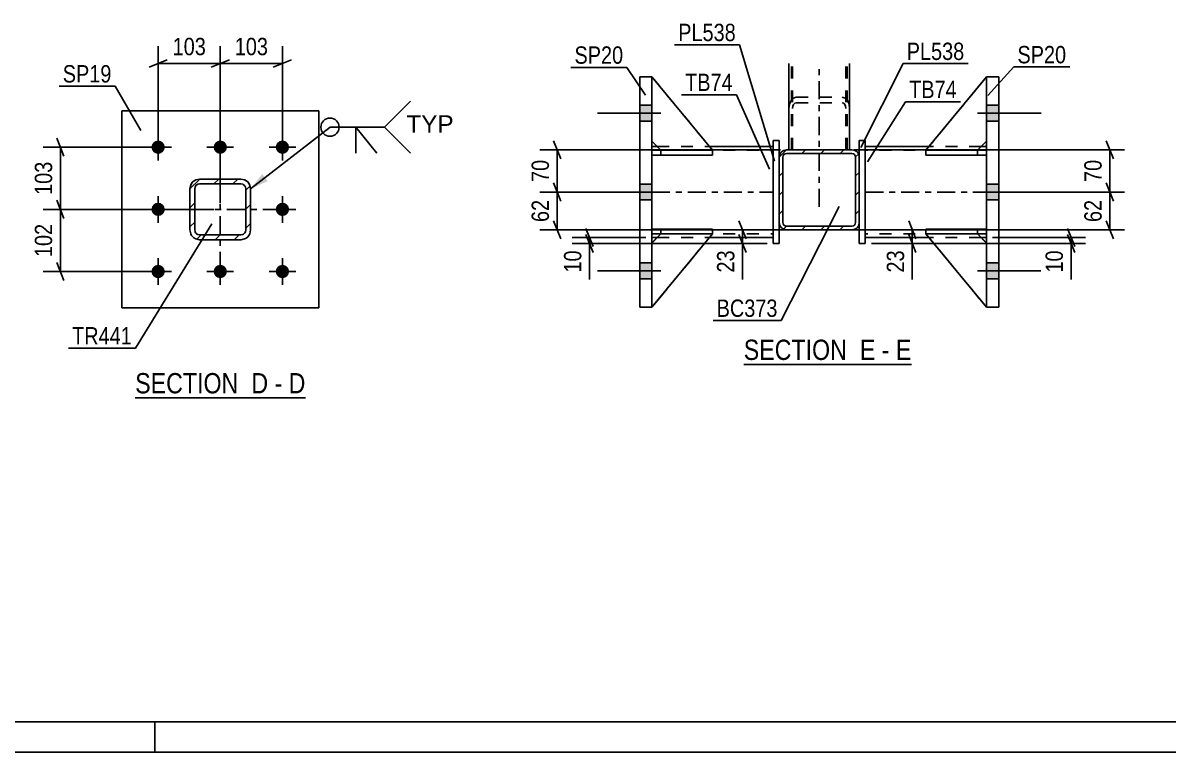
# Model space of a CAD drawing. Header units: millimetres. Extents: x -91 to 750, y -418 to 176.
# Drawn here: x 97.9 to 286.8, y -417.9 to -297.7 of the extents above; entities that cross this region are included whole.
import ezdxf

# ---------------------------------------------------------------- set-up
doc = ezdxf.new("R2010")
doc.units = ezdxf.units.MM
doc.linetypes.add('DXK_LINE_DOT2', pattern=[3.9198, 1.9599, -1.9599])
doc.linetypes.add('DXK_LINE_DOT3', pattern=[5.9187, 2.979, -0.9799, 0.9799, -0.9799])
doc.styles.add('Arial', font='ARIAL.TTF', dxfattribs={"height": 0.2})
doc.styles.add('Arial Narrow', font='ARIALN.TTF', dxfattribs={"height": 0.2})

# ---------------------------------------------------------------- blocks, each defined once
blk = doc.blocks.new('Unknown-814185736-18 - 1701')
at = {"color": 6, "linetype": 'Continuous'}
blk.add_line((216.82, -354.03), (244.47, -354.03), dxfattribs=at)
at = {"color": 0, "linetype": 'Continuous'}
for points in [[(234.93, -353.28), (234.93, -349.78), (216.82, -349.78), (216.82, -353.28)], [(238.53, -353.28), (238.53, -349.78), (235.98, -349.78), (235.98, -353.28)], [(240.86, -353.28), (240.86, -349.78), (239.58, -349.78), (239.58, -353.28)], [(244.47, -353.28), (244.47, -349.78), (241.91, -349.78), (241.91, -353.28)]]:
    blk.add_wipeout(points, dxfattribs=at)
at = {"color": 7, "linetype": 'Continuous', "style": 'Arial Narrow'}
for s, p in [('SECTION ', (216.82, -353.28)), ('E', (235.98, -353.28)), ('E', (241.91, -353.28)), ('-', (239.58, -353.28))]:
    blk.add_text(s, height=3.34, dxfattribs=at).set_placement(p)
blk = doc.blocks.new('Unknown-814185736-1133')
at = {"color": 5, "linetype": 'Continuous'}
for p, q in [((-86.34, -412.95), (744.66, -412.95)), ((119.66, -417.95), (119.66, -412.95)), ((-91.34, -417.95), (749.66, -417.95))]:
    blk.add_line(p, q, dxfattribs=at)
blk = doc.blocks.new('Unknown-814185736-16 - 2033')
at = {"color": 6, "linetype": 'Continuous'}
blk.add_line((116.45, -359.54), (144.52, -359.54), dxfattribs=at)
at = {"color": 0, "linetype": 'Continuous'}
for points in [[(134.56, -358.79), (134.56, -355.29), (116.45, -355.29), (116.45, -358.79)], [(138.38, -358.79), (138.38, -355.29), (135.61, -355.29), (135.61, -358.79)], [(140.7, -358.79), (140.7, -355.29), (139.43, -355.29), (139.43, -358.79)], [(144.52, -358.79), (144.52, -355.29), (141.75, -355.29), (141.75, -358.79)]]:
    blk.add_wipeout(points, dxfattribs=at)
at = {"color": 7, "linetype": 'Continuous', "style": 'Arial Narrow'}
for s, p in [('SECTION ', (116.45, -358.79)), ('D', (135.61, -358.79)), ('D', (141.75, -358.79)), ('-', (139.43, -358.79))]:
    blk.add_text(s, height=3.34, dxfattribs=at).set_placement(p)
blk = doc.blocks.new('Part-814185736-1867 - 1701')
at = {"color": 2, "linetype": 'Continuous'}
for p, q in [((201.67, -318.09), (202.56, -318.09)), ((211.16, -318.09), (221.67, -318.09)), ((201.67, -333.09), (202.57, -333.09)), ((211.17, -333.09), (221.67, -333.09))]:
    blk.add_line(p, q, dxfattribs=at)
at = {"color": 7, "linetype": 'DXK_LINE_DOT2'}
for p, q in [((201.67, -333.09), (201.67, -318.09)), ((201.67, -318.69), (221.67, -318.69)), ((202.56, -318.09), (211.16, -318.09)), ((221.67, -333.09), (221.67, -318.09)), ((201.67, -332.49), (221.67, -332.49)), ((202.57, -333.09), (211.17, -333.09))]:
    blk.add_line(p, q, dxfattribs=at)
at = {"color": 7, "linetype": 'DXK_LINE_DOT3'}
blk.add_line((201.67, -325.59), (221.67, -325.59), dxfattribs=at)
blk = doc.blocks.new('Bolt-814185736-1740 - 1701')
at = {"linetype": 'Continuous'}
for points in [[(258.87, -313.89), (258.87, -311.29), (256.87, -311.29), (256.87, -313.89)], [(258.87, -313.89), (258.87, -311.29), (256.87, -311.29), (256.87, -313.89)], [(258.87, -313.89), (258.87, -311.29), (256.87, -311.29), (256.87, -313.89)], [(258.87, -326.89), (258.87, -324.29), (256.87, -324.29), (256.87, -326.89)], [(258.87, -326.89), (258.87, -324.29), (256.87, -324.29), (256.87, -326.89)], [(258.87, -339.89), (258.87, -337.29), (256.87, -337.29), (256.87, -339.89)], [(258.87, -339.89), (258.87, -337.29), (256.87, -337.29), (256.87, -339.89)], [(258.87, -339.89), (258.87, -337.29), (256.87, -337.29), (256.87, -339.89)]]:
    blk.add_hatch(color=1, dxfattribs=at).paths.add_polyline_path(points)
at = {"color": 1, "linetype": 'Continuous'}
for p, q in [((256.87, -311.29), (258.87, -311.29)), ((256.87, -311.29), (258.87, -311.29)), ((256.87, -311.29), (258.87, -311.29)), ((255.37, -312.59), (265.87, -312.59)), ((255.37, -312.59), (265.87, -312.59)), ((255.37, -312.59), (265.87, -312.59)), ((256.87, -313.89), (258.87, -313.89)), ((256.87, -313.89), (258.87, -313.89)), ((256.87, -313.89), (258.87, -313.89)), ((256.87, -324.29), (258.87, -324.29)), ((256.87, -324.29), (258.87, -324.29)), ((255.37, -325.59), (265.87, -325.59)), ((255.37, -325.59), (265.87, -325.59)), ((256.87, -326.89), (258.87, -326.89)), ((256.87, -326.89), (258.87, -326.89)), ((256.87, -337.29), (258.87, -337.29)), ((256.87, -337.29), (258.87, -337.29)), ((256.87, -337.29), (258.87, -337.29)), ((255.37, -338.59), (265.87, -338.59)), ((255.37, -338.59), (265.87, -338.59)), ((255.37, -338.59), (265.87, -338.59)), ((256.87, -339.89), (258.87, -339.89)), ((256.87, -339.89), (258.87, -339.89)), ((256.87, -339.89), (258.87, -339.89))]:
    blk.add_line(p, q, dxfattribs=at)
blk = doc.blocks.new('Part-814185736-1836 - 1701')
at = {"color": 2, "linetype": 'Continuous'}
for p, q in [((256.87, -306.59), (258.87, -306.59)), ((256.87, -306.59), (256.87, -306.59)), ((256.87, -306.59), (256.87, -344.59)), ((258.87, -306.59), (258.87, -306.59)), ((258.87, -344.59), (258.87, -306.59)), ((258.87, -344.59), (256.87, -344.59))]:
    blk.add_line(p, q, dxfattribs=at)
at = {"color": 7, "linetype": 'DXK_LINE_DOT2'}
for p, q in [((258.87, -306.59), (256.87, -306.59)), ((256.87, -344.59), (256.87, -344.59)), ((256.87, -344.59), (258.87, -344.59)), ((258.87, -344.59), (258.87, -344.59))]:
    blk.add_line(p, q, dxfattribs=at)
blk = doc.blocks.new('Bolt-814185736-1739 - 1701')
at = {"linetype": 'Continuous'}
for points in [[(201.67, -313.89), (201.67, -311.29), (199.67, -311.29), (199.67, -313.89)], [(201.67, -313.89), (201.67, -311.29), (199.67, -311.29), (199.67, -313.89)], [(201.67, -313.89), (201.67, -311.29), (199.67, -311.29), (199.67, -313.89)], [(201.67, -326.89), (201.67, -324.29), (199.67, -324.29), (199.67, -326.89)], [(201.67, -326.89), (201.67, -324.29), (199.67, -324.29), (199.67, -326.89)], [(201.67, -339.89), (201.67, -337.29), (199.67, -337.29), (199.67, -339.89)], [(201.67, -339.89), (201.67, -337.29), (199.67, -337.29), (199.67, -339.89)], [(201.67, -339.89), (201.67, -337.29), (199.67, -337.29), (199.67, -339.89)]]:
    blk.add_hatch(color=1, dxfattribs=at).paths.add_polyline_path(points)
at = {"color": 1, "linetype": 'Continuous'}
for p, q in [((201.67, -311.29), (199.67, -311.29)), ((201.67, -311.29), (199.67, -311.29)), ((201.67, -311.29), (199.67, -311.29)), ((203.17, -312.59), (192.67, -312.59)), ((203.17, -312.59), (192.67, -312.59)), ((203.17, -312.59), (192.67, -312.59)), ((201.67, -313.89), (199.67, -313.89)), ((201.67, -313.89), (199.67, -313.89)), ((201.67, -313.89), (199.67, -313.89)), ((201.67, -324.29), (199.67, -324.29)), ((201.67, -324.29), (199.67, -324.29)), ((203.17, -325.59), (192.67, -325.59)), ((203.17, -325.59), (192.67, -325.59)), ((201.67, -326.89), (199.67, -326.89)), ((201.67, -326.89), (199.67, -326.89)), ((201.67, -337.29), (199.67, -337.29)), ((201.67, -337.29), (199.67, -337.29)), ((201.67, -337.29), (199.67, -337.29)), ((203.17, -338.59), (192.67, -338.59)), ((203.17, -338.59), (192.67, -338.59)), ((203.17, -338.59), (192.67, -338.59)), ((201.67, -339.89), (199.67, -339.89)), ((201.67, -339.89), (199.67, -339.89)), ((201.67, -339.89), (199.67, -339.89))]:
    blk.add_line(p, q, dxfattribs=at)
blk = doc.blocks.new('Part-814185736-1831 - 1701')
at = {"color": 2, "linetype": 'Continuous'}
for p, q in [((199.67, -306.59), (199.67, -306.59)), ((199.67, -306.59), (201.67, -306.59)), ((199.67, -344.59), (199.67, -306.59)), ((201.67, -306.59), (201.67, -306.59)), ((201.67, -344.59), (201.67, -306.59)), ((201.67, -344.59), (199.67, -344.59))]:
    blk.add_line(p, q, dxfattribs=at)
at = {"color": 7, "linetype": 'DXK_LINE_DOT2'}
for p, q in [((201.67, -306.59), (199.67, -306.59)), ((199.67, -344.59), (199.67, -344.59)), ((199.67, -344.59), (201.67, -344.59)), ((201.67, -344.59), (201.67, -344.59))]:
    blk.add_line(p, q, dxfattribs=at)
blk = doc.blocks.new('Part-814185736-1837 - 1701')
at = {"color": 2, "linetype": 'Continuous'}
for p, q in [((201.66, -319.49), (201.66, -318.69)), ((201.67, -318.69), (210.42, -318.69)), ((211.66, -318.69), (211.65, -318.69)), ((211.66, -319.49), (211.66, -318.69)), ((201.66, -319.49), (201.66, -319.49)), ((201.67, -319.49), (211.66, -319.49))]:
    blk.add_line(p, q, dxfattribs=at)
at = {"color": 7, "linetype": 'DXK_LINE_DOT2'}
for p, q in [((203.16, -318.69), (201.66, -318.69)), ((201.66, -318.69), (201.67, -318.69)), ((203.16, -319.49), (203.16, -318.69)), ((203.16, -318.69), (211.65, -318.69)), ((201.66, -319.49), (203.16, -319.49)), ((201.66, -319.49), (201.67, -319.49)), ((203.16, -319.49), (211.66, -319.49))]:
    blk.add_line(p, q, dxfattribs=at)
blk = doc.blocks.new('Part-814185736-1838 - 1701')
at = {"color": 2, "linetype": 'Continuous'}
for p, q in [((201.66, -332.49), (201.66, -331.69)), ((201.67, -331.69), (211.66, -331.69)), ((211.66, -332.49), (211.66, -331.69)), ((201.66, -332.49), (201.66, -332.49)), ((201.67, -332.49), (211.66, -332.49))]:
    blk.add_line(p, q, dxfattribs=at)
at = {"color": 7, "linetype": 'DXK_LINE_DOT2'}
for p, q in [((203.16, -331.69), (201.66, -331.69)), ((201.66, -331.69), (201.67, -331.69)), ((203.16, -332.49), (203.16, -331.69)), ((211.66, -331.69), (203.16, -331.69)), ((201.66, -332.49), (203.16, -332.49)), ((201.66, -332.49), (201.67, -332.49)), ((203.16, -332.49), (211.66, -332.49))]:
    blk.add_line(p, q, dxfattribs=at)
blk = doc.blocks.new('Part-814185736-1903 - 1701')
at = {"linetype": 'Continuous'}
h = blk.add_hatch(dxfattribs=at)
h.set_pattern_fill('', scale=0.7, style=0, pattern_type=0)
h.set_pattern_definition([(45, (223.869, -318.6333), (-1.57154, 1.57154), [])])
h.paths.add_polyline_path([(234.67, -318.63), (223.87, -318.63), (223.41, -318.72), (223.02, -318.98), (222.76, -319.37), (222.67, -319.83), (222.67, -330.63), (222.76, -331.09), (223.02, -331.48), (223.41, -331.74), (223.87, -331.83), (234.67, -331.83), (235.13, -331.74), (235.52, -331.48), (235.78, -331.09), (235.87, -330.63), (235.87, -319.83), (235.78, -319.37), (235.52, -318.98), (235.13, -318.72)])
h.paths.add_polyline_path([(235.22, -319.6), (235.27, -319.83), (235.27, -330.63), (235.22, -330.86), (235.09, -331.06), (234.9, -331.19), (234.67, -331.23), (223.87, -331.23), (223.64, -331.19), (223.44, -331.06), (223.31, -330.86), (223.27, -330.63), (223.27, -319.83), (223.31, -319.6), (223.44, -319.41), (223.64, -319.28), (223.87, -319.23), (234.67, -319.23), (234.9, -319.28), (235.09, -319.41)])
at = {"color": 2, "linetype": 'Continuous'}
for p, q in [((223.87, -318.63), (223.41, -318.72)), ((223.87, -318.63), (234.67, -318.63)), ((235.13, -318.72), (234.67, -318.63)), ((222.76, -319.37), (222.67, -319.83)), ((222.67, -330.63), (222.67, -319.83)), ((223.27, -319.83), (223.31, -319.6)), ((223.27, -330.63), (223.27, -319.83)), ((223.31, -319.6), (223.44, -319.41)), ((223.44, -319.41), (223.64, -319.28)), ((223.64, -319.28), (223.87, -319.23)), ((223.87, -319.23), (234.67, -319.23)), ((234.67, -319.23), (234.9, -319.28)), ((234.9, -319.28), (235.09, -319.41)), ((235.09, -319.41), (235.22, -319.6)), ((235.22, -319.6), (235.27, -319.83)), ((235.27, -330.63), (235.27, -319.83)), ((235.87, -319.83), (235.78, -319.37)), ((235.87, -330.63), (235.87, -319.83)), ((222.67, -330.63), (222.76, -331.09)), ((223.31, -330.86), (223.27, -330.63)), ((223.44, -331.06), (223.31, -330.86)), ((223.41, -331.74), (223.87, -331.83)), ((223.64, -331.19), (223.44, -331.06)), ((223.87, -331.23), (223.64, -331.19)), ((223.87, -331.23), (234.67, -331.23)), ((223.87, -331.83), (234.67, -331.83)), ((234.9, -331.19), (234.67, -331.23)), ((234.67, -331.83), (235.13, -331.74)), ((235.09, -331.06), (234.9, -331.19)), ((235.22, -330.86), (235.09, -331.06)), ((235.27, -330.63), (235.22, -330.86)), ((235.78, -331.09), (235.87, -330.63))]:
    blk.add_line(p, q, dxfattribs=at)
at = {"color": 7, "linetype": 'DXK_LINE_DOT3'}
blk.add_line((229.27, -325.23), (229.27, -325.23), dxfattribs=at)
at = {"color": 2, "linetype": 'Continuous'}
for centre, start, end in [((223.87, -319.83), 112.5, 157.5), ((234.67, -319.83), 22.5, 67.5), ((223.87, -330.63), 202.5, 247.5), ((234.67, -330.63), 292.5, 337.5)]:
    blk.add_arc(centre, 1.2, start, end, dxfattribs=at)
blk = doc.blocks.new('Part-814185736-1839 - 1701')
at = {"color": 7, "linetype": 'DXK_LINE_DOT2'}
for p, q in [((201.66, -318.69), (203.16, -318.69)), ((211.43, -318.69), (201.66, -318.69)), ((201.66, -318.69), (201.66, -318.69)), ((201.66, -318.69), (201.66, -319.49)), ((201.66, -318.69), (201.66, -319.49)), ((203.16, -318.69), (211.66, -318.69)), ((203.16, -318.69), (203.16, -319.49)), ((211.66, -318.69), (211.66, -319.49)), ((203.16, -319.49), (201.66, -319.49)), ((201.66, -319.49), (211.66, -319.49)), ((201.66, -319.49), (201.66, -319.49)), ((211.66, -319.49), (203.16, -319.49))]:
    blk.add_line(p, q, dxfattribs=at)
blk = doc.blocks.new('Part-814185736-1840 - 1701')
at = {"color": 7, "linetype": 'DXK_LINE_DOT2'}
for p, q in [((201.66, -331.69), (203.16, -331.69)), ((211.66, -331.69), (201.66, -331.69)), ((201.66, -331.69), (201.66, -331.69)), ((201.66, -331.69), (201.66, -332.49)), ((201.66, -331.69), (201.66, -332.49)), ((203.16, -331.69), (211.66, -331.69)), ((203.16, -331.69), (203.16, -332.49)), ((211.66, -331.69), (211.66, -332.49)), ((203.16, -332.49), (201.66, -332.49)), ((201.66, -332.49), (211.66, -332.49)), ((201.66, -332.49), (201.66, -332.49)), ((211.66, -332.49), (203.16, -332.49))]:
    blk.add_line(p, q, dxfattribs=at)
blk = doc.blocks.new('Part-814185736-1841 - 1701')
at = {"color": 7, "linetype": 'DXK_LINE_DOT2'}
for p, q in [((201.66, -317.2), (201.66, -306.59)), ((201.66, -306.59), (211.66, -318.7)), ((201.66, -306.59), (211.66, -318.7)), ((203.16, -318.7), (201.66, -317.2)), ((203.16, -318.7), (201.66, -317.2)), ((211.66, -318.7), (203.16, -318.7)), ((203.16, -318.7), (203.16, -318.7)), ((203.16, -318.7), (211.66, -318.7)), ((211.66, -318.7), (211.66, -318.7))]:
    blk.add_line(p, q, dxfattribs=at)
blk = doc.blocks.new('Part-814185736-1842 - 1701')
at = {"color": 2, "linetype": 'Continuous'}
for p, q in [((201.66, -306.59), (201.66, -306.59)), ((201.66, -306.59), (201.66, -306.59)), ((201.67, -306.59), (201.66, -306.59)), ((211.66, -318.7), (201.67, -306.6)), ((203.15, -318.69), (201.67, -317.21)), ((210.42, -318.7), (211.66, -318.7)), ((211.66, -318.7), (211.66, -318.7))]:
    blk.add_line(p, q, dxfattribs=at)
at = {"color": 7, "linetype": 'DXK_LINE_DOT2'}
for p, q in [((201.66, -317.2), (201.66, -306.59)), ((201.66, -306.59), (211.66, -318.7)), ((201.67, -306.6), (201.67, -306.59)), ((203.16, -318.7), (201.66, -317.2)), ((201.67, -317.21), (201.66, -317.2)), ((203.16, -318.7), (203.15, -318.69)), ((211.66, -318.7), (203.16, -318.7)), ((203.16, -318.7), (203.16, -318.7)), ((203.16, -318.7), (210.42, -318.7))]:
    blk.add_line(p, q, dxfattribs=at)
blk = doc.blocks.new('Part-814185736-1843 - 1701')
at = {"color": 7, "linetype": 'DXK_LINE_DOT2'}
for p, q in [((203.16, -332.5), (201.66, -334)), ((201.66, -344.59), (211.66, -332.5)), ((201.66, -334), (203.16, -332.5)), ((211.66, -332.5), (201.66, -344.59)), ((201.66, -334), (201.66, -344.59)), ((211.66, -332.5), (203.16, -332.5)), ((203.16, -332.5), (203.16, -332.5)), ((203.16, -332.5), (211.66, -332.5)), ((211.66, -332.5), (211.66, -332.5))]:
    blk.add_line(p, q, dxfattribs=at)
blk = doc.blocks.new('Part-814185736-1844 - 1701')
at = {"color": 7, "linetype": 'DXK_LINE_DOT2'}
for p, q in [((201.66, -334), (203.16, -332.5)), ((201.66, -344.59), (211.66, -332.5)), ((201.66, -334), (201.67, -333.99)), ((201.66, -344.59), (201.66, -334)), ((203.16, -332.5), (211.66, -332.5)), ((201.66, -344.59), (201.67, -344.58))]:
    blk.add_line(p, q, dxfattribs=at)
at = {"color": 2, "linetype": 'Continuous'}
for p, q in [((201.67, -333.99), (203.16, -332.5)), ((201.67, -344.58), (211.66, -332.5)), ((203.16, -332.5), (211.66, -332.5)), ((203.16, -332.5), (203.16, -332.5)), ((211.66, -332.5), (211.66, -332.5))]:
    blk.add_line(p, q, dxfattribs=at)
blk = doc.blocks.new('Part-814185736-1845 - 1701')
at = {"color": 2, "linetype": 'Continuous'}
for p, q in [((246.88, -318.69), (246.87, -318.69)), ((246.87, -318.69), (246.87, -319.49)), ((256.87, -318.69), (248.12, -318.69)), ((256.87, -318.69), (256.87, -318.69)), ((256.87, -318.69), (256.87, -319.49)), ((246.87, -319.49), (256.87, -319.49))]:
    blk.add_line(p, q, dxfattribs=at)
at = {"color": 7, "linetype": 'DXK_LINE_DOT2'}
for p, q in [((248.12, -318.69), (246.88, -318.69)), ((255.37, -318.69), (246.88, -318.69)), ((255.37, -318.69), (256.87, -318.69)), ((255.37, -318.69), (255.37, -319.49)), ((256.87, -318.69), (256.87, -318.69)), ((246.87, -319.49), (255.37, -319.49)), ((255.37, -319.49), (256.87, -319.49))]:
    blk.add_line(p, q, dxfattribs=at)
blk = doc.blocks.new('Part-814185736-1846 - 1701')
at = {"color": 2, "linetype": 'Continuous'}
for p, q in [((246.87, -331.69), (256.87, -331.69)), ((246.87, -331.69), (246.87, -332.49)), ((256.87, -331.69), (256.87, -331.69)), ((256.87, -332.49), (256.87, -331.69)), ((256.87, -332.49), (246.87, -332.49))]:
    blk.add_line(p, q, dxfattribs=at)
at = {"color": 7, "linetype": 'DXK_LINE_DOT2'}
for p, q in [((255.37, -331.69), (246.87, -331.69)), ((256.87, -331.69), (255.37, -331.69)), ((255.37, -331.69), (255.37, -332.49)), ((256.87, -331.69), (256.87, -331.69)), ((246.87, -332.49), (255.37, -332.49)), ((255.37, -332.49), (256.87, -332.49))]:
    blk.add_line(p, q, dxfattribs=at)
blk = doc.blocks.new('Part-814185736-1847 - 1701')
at = {"color": 7, "linetype": 'DXK_LINE_DOT2'}
for p, q in [((246.87, -319.49), (246.87, -318.69)), ((246.87, -318.69), (255.37, -318.69)), ((256.87, -318.69), (246.87, -318.69)), ((255.37, -319.49), (255.37, -318.69)), ((255.37, -318.69), (256.87, -318.69)), ((256.87, -319.49), (256.87, -318.69)), ((256.87, -319.49), (256.87, -318.69)), ((256.87, -318.69), (256.87, -318.69)), ((255.37, -319.49), (246.87, -319.49)), ((246.87, -319.49), (256.87, -319.49)), ((256.87, -319.49), (255.37, -319.49)), ((256.87, -319.49), (256.87, -319.49))]:
    blk.add_line(p, q, dxfattribs=at)
blk = doc.blocks.new('Part-814185736-1848 - 1701')
at = {"color": 7, "linetype": 'DXK_LINE_DOT2'}
for p, q in [((246.87, -332.49), (246.87, -331.69)), ((246.87, -331.69), (255.37, -331.69)), ((256.87, -331.69), (246.87, -331.69)), ((255.37, -332.49), (255.37, -331.69)), ((255.37, -331.69), (256.87, -331.69)), ((256.87, -332.49), (256.87, -331.69)), ((256.87, -332.49), (256.87, -331.69)), ((256.87, -331.69), (256.87, -331.69)), ((255.37, -332.49), (246.87, -332.49)), ((246.87, -332.49), (256.87, -332.49)), ((256.87, -332.49), (255.37, -332.49)), ((256.87, -332.49), (256.87, -332.49))]:
    blk.add_line(p, q, dxfattribs=at)
blk = doc.blocks.new('Part-814185736-1913 - 1701')
at = {"color": 2, "linetype": 'Continuous'}
for p, q in [((224.27, -318.63), (224.27, -304.38)), ((234.27, -318.63), (234.27, -304.38))]:
    blk.add_line(p, q, dxfattribs=at)
at = {"color": 7, "linetype": 'DXK_LINE_DOT2'}
for p, q in [((224.87, -318.63), (224.87, -304.38)), ((233.67, -318.63), (233.67, -304.38)), ((224.27, -311.82), (224.36, -311.11)), ((224.36, -311.11), (224.62, -310.5)), ((224.62, -310.5), (225.01, -310.1)), ((224.91, -311.46), (224.87, -311.82)), ((225.04, -311.16), (224.91, -311.46)), ((225.01, -310.1), (225.47, -309.96)), ((225.24, -310.96), (225.04, -311.16)), ((225.47, -310.89), (225.24, -310.96)), ((225.47, -309.96), (233.07, -309.96)), ((225.47, -310.89), (233.07, -310.89)), ((233.07, -309.96), (233.53, -310.1)), ((233.3, -310.96), (233.07, -310.89)), ((233.49, -311.16), (233.3, -310.96)), ((233.62, -311.46), (233.49, -311.16)), ((233.53, -310.1), (233.92, -310.5)), ((233.67, -311.82), (233.62, -311.46)), ((233.92, -310.5), (234.18, -311.11)), ((234.18, -311.11), (234.27, -311.82)), ((234.27, -318.63), (224.27, -318.63))]:
    blk.add_line(p, q, dxfattribs=at)
blk = doc.blocks.new('Part-814185736-1849 - 1701')
at = {"color": 7, "linetype": 'DXK_LINE_DOT2'}
for p, q in [((256.87, -306.59), (246.87, -318.7)), ((246.87, -318.7), (256.87, -306.59)), ((256.87, -317.2), (256.87, -306.59)), ((255.37, -318.7), (256.87, -317.2)), ((255.37, -318.7), (256.87, -317.2)), ((246.87, -318.7), (255.37, -318.7)), ((246.87, -318.7), (246.87, -318.7)), ((255.37, -318.7), (246.87, -318.7)), ((255.37, -318.7), (255.37, -318.7))]:
    blk.add_line(p, q, dxfattribs=at)
blk = doc.blocks.new('Part-814185736-1914 - 1701')
at = {"color": 7, "linetype": 'DXK_LINE_DOT2'}
for p, q in [((224.27, -318.63), (224.27, -304.38)), ((224.67, -318.63), (224.67, -304.38)), ((233.87, -318.63), (233.87, -304.38)), ((234.27, -304.38), (234.27, -318.63)), ((234.27, -318.63), (224.27, -318.63))]:
    blk.add_line(p, q, dxfattribs=at)
at = {"color": 7, "linetype": 'DXK_LINE_DOT3'}
blk.add_line((229.27, -328.03), (229.27, -304.38), dxfattribs=at)
blk = doc.blocks.new('Part-814185736-1850 - 1701')
at = {"color": 2, "linetype": 'Continuous'}
for p, q in [((256.87, -306.59), (246.87, -318.7)), ((256.87, -306.59), (256.87, -306.59)), ((256.87, -306.59), (256.87, -306.59)), ((255.38, -318.69), (256.87, -317.2)), ((248.12, -318.7), (246.87, -318.7)), ((246.87, -318.7), (246.87, -318.7))]:
    blk.add_line(p, q, dxfattribs=at)
at = {"color": 7, "linetype": 'DXK_LINE_DOT2'}
for p, q in [((256.87, -306.59), (246.87, -318.7)), ((256.87, -317.2), (256.87, -306.59)), ((255.37, -318.7), (256.87, -317.2)), ((255.37, -318.7), (246.87, -318.7)), ((255.37, -318.7), (248.12, -318.7)), ((255.37, -318.7), (255.38, -318.69)), ((255.37, -318.7), (255.37, -318.7))]:
    blk.add_line(p, q, dxfattribs=at)
blk = doc.blocks.new('Part-814185736-1851 - 1701')
at = {"color": 7, "linetype": 'DXK_LINE_DOT2'}
for p, q in [((246.87, -332.5), (255.37, -332.5)), ((256.87, -344.59), (246.87, -332.5)), ((246.87, -332.5), (246.87, -332.5)), ((255.37, -332.5), (246.87, -332.5)), ((246.87, -332.5), (256.87, -344.59)), ((255.37, -332.5), (256.87, -334)), ((255.37, -332.5), (255.37, -332.5)), ((256.87, -334), (255.37, -332.5)), ((256.87, -334), (256.87, -344.59))]:
    blk.add_line(p, q, dxfattribs=at)
blk = doc.blocks.new('Part-814185736-1852 - 1701')
at = {"color": 2, "linetype": 'Continuous'}
for p, q in [((246.87, -332.5), (246.87, -332.5)), ((255.37, -332.5), (246.87, -332.5)), ((256.87, -344.59), (246.87, -332.5)), ((255.37, -332.5), (255.37, -332.5)), ((255.37, -332.5), (256.87, -334))]:
    blk.add_line(p, q, dxfattribs=at)
at = {"color": 7, "linetype": 'DXK_LINE_DOT2'}
for p, q in [((246.87, -332.5), (255.37, -332.5)), ((256.87, -344.59), (246.87, -332.5)), ((255.37, -332.5), (256.87, -334)), ((256.87, -334), (256.87, -344.59))]:
    blk.add_line(p, q, dxfattribs=at)
blk = doc.blocks.new('Part-814185736-1882 - 1701')
at = {"color": 2, "linetype": 'Continuous'}
for p, q in [((221.67, -334.09), (221.67, -317.09)), ((221.67, -317.09), (222.67, -317.09)), ((222.67, -319.83), (222.67, -317.09)), ((222.67, -334.09), (222.67, -330.63)), ((221.67, -334.09), (222.67, -334.09))]:
    blk.add_line(p, q, dxfattribs=at)
at = {"color": 7, "linetype": 'DXK_LINE_DOT2'}
blk.add_line((222.67, -330.63), (222.67, -319.83), dxfattribs=at)
blk = doc.blocks.new('Part-814185736-1887 - 1701')
at = {"color": 2, "linetype": 'Continuous'}
for p, q in [((236.87, -317.09), (235.87, -317.09)), ((235.87, -319.83), (235.87, -317.09)), ((236.87, -334.09), (236.87, -317.09)), ((235.87, -334.09), (235.87, -330.63)), ((235.87, -334.09), (236.87, -334.09))]:
    blk.add_line(p, q, dxfattribs=at)
at = {"color": 7, "linetype": 'DXK_LINE_DOT2'}
blk.add_line((235.87, -330.63), (235.87, -319.83), dxfattribs=at)
blk = doc.blocks.new('Part-814185736-1892 - 1701')
at = {"color": 2, "linetype": 'Continuous'}
for p, q in [((247.37, -318.09), (236.87, -318.09)), ((256.87, -318.09), (255.98, -318.09)), ((247.36, -333.09), (236.87, -333.09)), ((256.87, -333.09), (255.96, -333.09))]:
    blk.add_line(p, q, dxfattribs=at)
at = {"color": 7, "linetype": 'DXK_LINE_DOT2'}
for p, q in [((236.87, -333.09), (236.87, -318.09)), ((256.87, -318.69), (236.87, -318.69)), ((255.98, -318.09), (247.37, -318.09)), ((256.87, -318.09), (256.87, -333.09)), ((256.87, -332.49), (236.87, -332.49)), ((255.96, -333.09), (247.36, -333.09))]:
    blk.add_line(p, q, dxfattribs=at)
at = {"color": 7, "linetype": 'DXK_LINE_DOT3'}
blk.add_line((236.87, -325.59), (256.87, -325.59), dxfattribs=at)
blk = doc.blocks.new('Bolt-814185736-2042 - 2033')
at = {"linetype": 'Continuous'}
for points in [[(120.23, -319.3, -1), (120.23, -317.1, -1)], [(130.48, -319.3, -1), (130.48, -317.1, -1)], [(140.73, -319.3, -1), (140.73, -317.1, -1)], [(120.23, -329.55, -1), (120.23, -327.35, -1)], [(140.73, -329.55, -1), (140.73, -327.35, -1)], [(120.23, -339.8, -1), (120.23, -337.6, -1)], [(130.48, -339.8, -1), (130.48, -337.6, -1)], [(140.73, -339.8, -1), (140.73, -337.6, -1)]]:
    blk.add_hatch(color=1, dxfattribs=at).paths.add_polyline_path(points)
at = {"color": 1, "linetype": 'Continuous'}
for p, q in [((120.23, -320.4), (120.23, -316)), ((130.48, -320.4), (130.48, -316)), ((140.73, -320.4), (140.73, -316)), ((122.43, -318.2), (118.03, -318.2)), ((132.68, -318.2), (128.28, -318.2)), ((142.93, -318.2), (138.53, -318.2)), ((120.23, -330.65), (120.23, -326.25)), ((140.73, -330.65), (140.73, -326.25)), ((122.43, -328.45), (118.03, -328.45)), ((142.93, -328.45), (138.53, -328.45)), ((120.23, -340.9), (120.23, -336.5)), ((130.48, -340.9), (130.48, -336.5)), ((140.73, -340.9), (140.73, -336.5)), ((122.43, -338.7), (118.03, -338.7)), ((132.68, -338.7), (128.28, -338.7)), ((142.93, -338.7), (138.53, -338.7))]:
    blk.add_line(p, q, dxfattribs=at)
blk = doc.blocks.new('Part-814185736-2181 - 2033')
at = {"color": 2, "linetype": 'Continuous'}
for p, q in [((146.73, -312.2), (114.23, -312.2)), ((114.23, -312.2), (114.23, -344.7)), ((146.73, -344.7), (146.73, -312.2)), ((114.23, -344.7), (146.73, -344.7))]:
    blk.add_line(p, q, dxfattribs=at)
blk = doc.blocks.new('Part-814185736-2061 - 2033')
at = {"linetype": 'Continuous'}
h = blk.add_hatch(dxfattribs=at)
h.set_pattern_fill('', scale=0.7, style=0, pattern_type=0)
h.set_pattern_definition([(45, (127.0847, -323.448), (-1.57154, 1.57154), [])])
h.paths.add_polyline_path([(133.88, -323.45), (127.08, -323.45), (126.47, -323.57), (125.95, -323.92), (125.61, -324.44), (125.48, -325.05), (125.48, -331.85), (125.61, -332.46), (125.95, -332.98), (126.47, -333.33), (127.08, -333.45), (133.88, -333.45), (134.5, -333.33), (135.02, -332.98), (135.36, -332.46), (135.48, -331.85), (135.48, -325.05), (135.36, -324.44), (135.02, -323.92), (134.5, -323.57)])
h.paths.add_polyline_path([(134.62, -324.74), (134.68, -325.05), (134.68, -331.85), (134.62, -332.15), (134.45, -332.41), (134.19, -332.59), (133.88, -332.65), (127.08, -332.65), (126.78, -332.59), (126.52, -332.41), (126.35, -332.15), (126.28, -331.85), (126.28, -325.05), (126.35, -324.74), (126.52, -324.48), (126.78, -324.31), (127.08, -324.25), (133.88, -324.25), (134.19, -324.31), (134.45, -324.48)])
at = {"color": 7, "linetype": 'DXK_LINE_DOT3'}
for p, q in [((130.48, -338.45), (130.48, -318.45)), ((140.48, -328.45), (120.48, -328.45))]:
    blk.add_line(p, q, dxfattribs=at)
at = {"color": 7, "linetype": 'DXK_LINE_DOT2'}
for p, q in [((125.48, -325.05), (125.61, -324.44)), ((126.35, -324.74), (126.28, -325.05)), ((126.47, -323.57), (127.08, -323.45)), ((127.08, -324.25), (126.78, -324.31)), ((127.08, -323.45), (133.88, -323.45)), ((127.08, -324.25), (133.88, -324.25)), ((133.88, -323.45), (134.5, -323.57)), ((134.19, -324.31), (133.88, -324.25)), ((134.68, -325.05), (134.62, -324.74)), ((135.36, -324.44), (135.48, -325.05)), ((125.48, -331.85), (125.48, -325.05)), ((126.28, -331.85), (126.28, -325.05)), ((134.68, -331.85), (134.68, -325.05)), ((135.48, -331.85), (135.48, -325.05)), ((125.61, -332.46), (125.48, -331.85)), ((126.28, -331.85), (126.35, -332.15)), ((134.62, -332.15), (134.68, -331.85)), ((135.48, -331.85), (135.36, -332.46)), ((127.08, -333.45), (126.47, -333.33)), ((126.78, -332.59), (127.08, -332.65)), ((127.08, -332.65), (133.88, -332.65)), ((127.08, -333.45), (133.88, -333.45)), ((133.88, -332.65), (134.19, -332.59)), ((134.5, -333.33), (133.88, -333.45))]:
    blk.add_line(p, q, dxfattribs=at)
at = {"color": 2, "linetype": 'Continuous'}
for p, q in [((125.61, -324.44), (125.48, -325.05)), ((126.28, -325.05), (126.35, -324.74)), ((127.08, -323.45), (126.47, -323.57)), ((126.78, -324.31), (127.08, -324.25)), ((127.08, -323.45), (133.88, -323.45)), ((127.08, -324.25), (133.88, -324.25)), ((134.5, -323.57), (133.88, -323.45)), ((133.88, -324.25), (134.19, -324.31)), ((134.62, -324.74), (134.68, -325.05)), ((135.48, -325.05), (135.36, -324.44)), ((125.48, -331.85), (125.48, -325.05)), ((126.28, -331.85), (126.28, -325.05)), ((134.68, -331.85), (134.68, -325.05)), ((135.48, -331.85), (135.48, -325.05)), ((125.48, -331.85), (125.61, -332.46)), ((126.35, -332.15), (126.28, -331.85)), ((134.68, -331.85), (134.62, -332.15)), ((135.36, -332.46), (135.48, -331.85)), ((126.47, -333.33), (127.08, -333.45)), ((127.08, -332.65), (126.78, -332.59)), ((127.08, -332.65), (133.88, -332.65)), ((127.08, -333.45), (133.88, -333.45)), ((134.19, -332.59), (133.88, -332.65)), ((133.88, -333.45), (134.5, -333.33))]:
    blk.add_line(p, q, dxfattribs=at)
at = {"color": 7, "linetype": 'DXK_LINE_DOT2'}
for centre, radius, start, end in [((127.08, -325.05), 1.6, 112.5, 157.5), ((127.08, -325.05), 0.8, 112.5, 157.5), ((133.88, -325.05), 0.8, 22.5, 67.5), ((133.88, -325.05), 1.6, 22.5, 67.5), ((127.08, -331.85), 0.8, 202.5, 247.5), ((133.88, -331.85), 0.8, 292.5, 337.5), ((127.08, -331.85), 1.6, 202.5, 247.5), ((133.88, -331.85), 1.6, 292.5, 337.5)]:
    blk.add_arc(centre, radius, start, end, dxfattribs=at)
at = {"color": 2, "linetype": 'Continuous'}
for centre, radius, start, end in [((127.08, -325.05), 1.6, 112.5, 157.5), ((127.08, -325.05), 0.8, 112.5, 157.5), ((133.88, -325.05), 0.8, 22.5, 67.5), ((133.88, -325.05), 1.6, 22.5, 67.5), ((127.08, -331.85), 0.8, 202.5, 247.5), ((133.88, -331.85), 0.8, 292.5, 337.5), ((127.08, -331.85), 1.6, 202.5, 247.5), ((133.88, -331.85), 1.6, 292.5, 337.5)]:
    blk.add_arc(centre, radius, start, end, dxfattribs=at)
blk = doc.blocks.new('StraightDimension-814185736-1995 - 1701')
at = {"color": 7, "linetype": 'Continuous'}
for p, q in [((216.02, -330.33), (217.22, -333.33)), ((224.32, -331.83), (213.77, -331.83)), ((216.62, -334.09), (216.62, -331.83)), ((220.67, -334.09), (213.77, -334.09)), ((217.22, -335.59), (216.02, -332.59))]:
    blk.add_line(p, q, dxfattribs=at)
at = {"color": 0}
blk.add_wipeout([(215.87, -334.61), (211.67, -334.61), (211.67, -339.47), (215.87, -339.47)], dxfattribs=at)
at = {"color": 7, "linetype": 'Continuous'}
blk.add_line((216.62, -334.09), (216.62, -340), dxfattribs=at)
blk.add_line((216.62, -334.09), (216.62, -340), dxfattribs=at)
at = {"color": 3, "style": 'Arial Narrow'}
blk.add_text('23', height=2.863, rotation=90.0002, dxfattribs=at).set_placement((215.27, -338.87))
blk = doc.blocks.new('StraightDimension-814185736-1973 - 1701')
at = {"color": 7, "linetype": 'Continuous'}
for p, q in [((185.44, -324.09), (186.64, -327.09)), ((193.42, -325.59), (183.19, -325.59)), ((186.04, -331.83), (186.04, -325.59)), ((186.64, -333.33), (185.44, -330.33)), ((222.87, -331.83), (183.19, -331.83))]:
    blk.add_line(p, q, dxfattribs=at)
at = {"color": 0}
blk.add_wipeout([(185.29, -326.29), (181.09, -326.29), (181.09, -331.14), (185.29, -331.14)], dxfattribs=at)
at = {"color": 3, "style": 'Arial Narrow'}
blk.add_text('62', height=2.863, rotation=90.0002, dxfattribs=at).set_placement((184.69, -330.54))
blk = doc.blocks.new('StraightDimension-814185736-1951 - 1701')
at = {"color": 7, "linetype": 'Continuous'}
for p, q in [((276.6, -324.09), (277.8, -327.09)), ((264.65, -325.59), (279.6, -325.59)), ((277.2, -331.83), (277.2, -325.59)), ((277.8, -333.33), (276.6, -330.33)), ((234.29, -331.83), (279.6, -331.83))]:
    blk.add_line(p, q, dxfattribs=at)
at = {"color": 0}
blk.add_wipeout([(276.45, -326.29), (272.25, -326.29), (272.25, -331.14), (276.45, -331.14)], dxfattribs=at)
at = {"color": 3, "style": 'Arial Narrow'}
blk.add_text('62', height=2.863, rotation=90.0002, dxfattribs=at).set_placement((275.85, -330.54))
blk = doc.blocks.new('StraightDimension-814185736-1918 - 1701')
at = {"color": 7, "linetype": 'Continuous'}
for p, q in [((190.78, -331.59), (191.98, -334.59)), ((200.67, -333.09), (188.53, -333.09)), ((220.67, -334.09), (188.53, -334.09)), ((191.98, -335.59), (190.78, -332.59)), ((191.38, -334.09), (191.38, -333.09))]:
    blk.add_line(p, q, dxfattribs=at)
at = {"color": 0}
blk.add_wipeout([(190.63, -334.61), (186.43, -334.61), (186.43, -339.47), (190.63, -339.47)], dxfattribs=at)
at = {"color": 7, "linetype": 'Continuous'}
blk.add_line((191.38, -334.09), (191.38, -340), dxfattribs=at)
blk.add_line((191.38, -334.09), (191.38, -340), dxfattribs=at)
at = {"color": 3, "style": 'Arial Narrow'}
blk.add_text('10', height=2.863, rotation=90.0002, dxfattribs=at).set_placement((190.03, -338.87))
blk = doc.blocks.new('StraightDimension-814185736-1929 - 1701')
at = {"color": 7, "linetype": 'Continuous'}
for p, q in [((270.21, -331.59), (271.41, -334.59)), ((237.87, -334.09), (273.21, -334.09)), ((257.87, -333.09), (273.21, -333.09)), ((271.41, -335.59), (270.21, -332.59)), ((270.81, -334.09), (270.81, -333.09))]:
    blk.add_line(p, q, dxfattribs=at)
at = {"color": 0}
blk.add_wipeout([(270.06, -334.61), (265.86, -334.61), (265.86, -339.47), (270.06, -339.47)], dxfattribs=at)
at = {"color": 7, "linetype": 'Continuous'}
blk.add_line((270.81, -334.09), (270.81, -340), dxfattribs=at)
blk.add_line((270.81, -334.09), (270.81, -340), dxfattribs=at)
at = {"color": 3, "style": 'Arial Narrow'}
blk.add_text('10', height=2.863, rotation=90.0002, dxfattribs=at).set_placement((269.46, -338.87))
blk = doc.blocks.new('StraightDimension-814185736-1940 - 1701')
at = {"color": 7, "linetype": 'Continuous'}
for p, q in [((276.6, -317.13), (277.8, -320.13)), ((234.95, -318.63), (279.6, -318.63)), ((277.2, -325.59), (277.2, -318.63)), ((277.8, -327.09), (276.6, -324.09)), ((264.65, -325.59), (279.6, -325.59))]:
    blk.add_line(p, q, dxfattribs=at)
at = {"color": 0}
blk.add_wipeout([(276.45, -319.69), (272.25, -319.69), (272.25, -324.54), (276.45, -324.54)], dxfattribs=at)
at = {"color": 3, "style": 'Arial Narrow'}
blk.add_text('70', height=2.863, rotation=90.0002, dxfattribs=at).set_placement((275.85, -323.94))
blk = doc.blocks.new('StraightDimension-814185736-1962 - 1701')
at = {"color": 7, "linetype": 'Continuous'}
for p, q in [((244.02, -330.33), (245.22, -333.33)), ((234.41, -331.83), (247.02, -331.83)), ((244.62, -334.09), (244.62, -331.83)), ((237.87, -334.09), (247.02, -334.09)), ((245.22, -335.59), (244.02, -332.59))]:
    blk.add_line(p, q, dxfattribs=at)
at = {"color": 0}
blk.add_wipeout([(243.87, -334.61), (239.67, -334.61), (239.67, -339.47), (243.87, -339.47)], dxfattribs=at)
at = {"color": 7, "linetype": 'Continuous'}
blk.add_line((244.62, -334.09), (244.62, -340), dxfattribs=at)
blk.add_line((244.62, -334.09), (244.62, -340), dxfattribs=at)
at = {"color": 3, "style": 'Arial Narrow'}
blk.add_text('23', height=2.863, rotation=90.0002, dxfattribs=at).set_placement((243.27, -338.87))
blk = doc.blocks.new('StraightDimension-814185736-1983 - 1701')
at = {"color": 7, "linetype": 'Continuous'}
for p, q in [((185.44, -317.13), (186.64, -320.13)), ((222.87, -318.63), (183.19, -318.63)), ((186.04, -325.59), (186.04, -318.63)), ((186.64, -327.09), (185.44, -324.09)), ((193.42, -325.59), (183.19, -325.59))]:
    blk.add_line(p, q, dxfattribs=at)
at = {"color": 0}
blk.add_wipeout([(185.29, -319.69), (181.09, -319.69), (181.09, -324.54), (185.29, -324.54)], dxfattribs=at)
at = {"color": 3, "style": 'Arial Narrow'}
blk.add_text('70', height=2.863, rotation=90.0002, dxfattribs=at).set_placement((184.69, -323.94))
blk = doc.blocks.new('StraightDimension-814185736-9078 - 2033')
at = {"color": 7, "linetype": 'Continuous'}
for p, q in [((129.48, -328.45), (101.25, -328.45)), ((103.5, -326.95), (104.7, -329.95)), ((104.1, -338.7), (104.1, -328.45)), ((104.7, -340.2), (103.5, -337.2)), ((119.23, -338.7), (101.25, -338.7))]:
    blk.add_line(p, q, dxfattribs=at)
at = {"color": 0}
blk.add_wipeout([(103.35, -330.23), (99.15, -330.23), (99.15, -336.92), (103.35, -336.92)], dxfattribs=at)
at = {"color": 3, "style": 'Arial Narrow'}
blk.add_text('102', height=2.863, rotation=90.0002, dxfattribs=at).set_placement((102.75, -336.32))
blk = doc.blocks.new('StraightDimension-814185736-9022 - 2033')
at = {"color": 7, "linetype": 'Continuous'}
for p, q in [((130.48, -327.45), (130.48, -301.53)), ((140.73, -317.2), (140.73, -301.53)), ((128.98, -304.98), (131.98, -303.78)), ((142.23, -303.78), (139.23, -304.98)), ((130.48, -304.38), (140.73, -304.38))]:
    blk.add_line(p, q, dxfattribs=at)
at = {"color": 0}
blk.add_wipeout([(138.95, -303.63), (138.95, -299.43), (132.27, -299.43), (132.27, -303.63)], dxfattribs=at)
at = {"color": 3, "style": 'Arial Narrow'}
blk.add_text('103', height=2.863, dxfattribs=at).set_placement((132.87, -303.03))
blk = doc.blocks.new('StraightDimension-814185736-9023 - 2033')
at = {"color": 7, "linetype": 'Continuous'}
for p, q in [((120.23, -317.2), (120.23, -301.53)), ((130.48, -327.45), (130.48, -301.53)), ((118.73, -304.98), (121.73, -303.78)), ((131.98, -303.78), (128.98, -304.98)), ((120.23, -304.38), (130.48, -304.38))]:
    blk.add_line(p, q, dxfattribs=at)
at = {"color": 0}
blk.add_wipeout([(128.7, -303.63), (128.7, -299.43), (122.02, -299.43), (122.02, -303.63)], dxfattribs=at)
at = {"color": 3, "style": 'Arial Narrow'}
blk.add_text('103', height=2.863, dxfattribs=at).set_placement((122.62, -303.03))
blk = doc.blocks.new('StraightDimension-814185736-9077 - 2033')
at = {"color": 7, "linetype": 'Continuous'}
for p, q in [((103.5, -316.7), (104.7, -319.7)), ((119.23, -318.2), (101.25, -318.2)), ((104.1, -328.45), (104.1, -318.2)), ((129.48, -328.45), (101.25, -328.45)), ((104.7, -329.95), (103.5, -326.95))]:
    blk.add_line(p, q, dxfattribs=at)
at = {"color": 0}
blk.add_wipeout([(103.35, -319.98), (99.15, -319.98), (99.15, -326.67), (103.35, -326.67)], dxfattribs=at)
at = {"color": 3, "style": 'Arial Narrow'}
blk.add_text('103', height=2.863, rotation=90.0002, dxfattribs=at).set_placement((102.75, -326.07))
blk = doc.blocks.new('Mark-814185736-1827 - 1701')
at = {"color": 0}
blk.add_wipeout([(196.94, -304.44), (196.94, -301.44), (188.9, -301.44), (188.9, -304.44)], dxfattribs=at)
blk.add_wipeout([(196.94, -304.44), (196.94, -301.44), (188.9, -301.44), (188.9, -304.44)], dxfattribs=at)
at = {"color": 30, "linetype": 'Continuous'}
for p in [(188.3, -305.04), (200.63, -309.62)]:
    blk.add_line(p, (197.54, -305.04), dxfattribs=at)
at = {"color": 3, "style": 'Arial Narrow'}
blk.add_text('SP20', height=2.863, dxfattribs=at).set_placement((188.9, -304.44))
blk = doc.blocks.new('Mark-814185736-1899 - 1701')
at = {"color": 0}
blk.add_wipeout([(222.39, -346.18), (222.39, -343.18), (212.35, -343.18), (212.35, -346.18)], dxfattribs=at)
blk.add_wipeout([(222.39, -346.18), (222.39, -343.18), (212.35, -343.18), (212.35, -346.18)], dxfattribs=at)
at = {"color": 30, "linetype": 'Continuous'}
for p in [(232.57, -327.96), (211.75, -346.78)]:
    blk.add_line(p, (222.99, -346.78), dxfattribs=at)
at = {"color": 3, "style": 'Arial Narrow'}
blk.add_text('BC373', height=2.863, dxfattribs=at).set_placement((212.35, -346.18))
blk = doc.blocks.new('Mark-814185736-1832 - 1701')
at = {"color": 0}
blk.add_wipeout([(270, -304.37), (270, -301.37), (261.96, -301.37), (261.96, -304.37)], dxfattribs=at)
blk.add_wipeout([(270, -304.37), (270, -301.37), (261.96, -301.37), (261.96, -304.37)], dxfattribs=at)
at = {"color": 30, "linetype": 'Continuous'}
for p, q in [((257.08, -309.67), (261.36, -304.97)), ((261.36, -304.97), (270.6, -304.97))]:
    blk.add_line(p, q, dxfattribs=at)
at = {"color": 3, "style": 'Arial Narrow'}
blk.add_text('SP20', height=2.863, dxfattribs=at).set_placement((261.96, -304.37))
blk = doc.blocks.new('Mark-814185736-1863 - 1701')
at = {"color": 0}
blk.add_wipeout([(215.01, -308.94), (215.01, -305.94), (207.15, -305.94), (207.15, -308.94)], dxfattribs=at)
blk.add_wipeout([(215.01, -308.94), (215.01, -305.94), (207.15, -305.94), (207.15, -308.94)], dxfattribs=at)
at = {"color": 30, "linetype": 'Continuous'}
for p in [(206.55, -309.54), (221.09, -321.81)]:
    blk.add_line(p, (215.61, -309.54), dxfattribs=at)
at = {"color": 3, "style": 'Arial Narrow'}
blk.add_text('TB74', height=2.863, dxfattribs=at).set_placement((207.15, -308.94))
blk = doc.blocks.new('Mark-814185736-1878 - 1701')
at = {"color": 0}
blk.add_wipeout([(215.51, -300.71), (215.51, -297.71), (206.01, -297.71), (206.01, -300.71)], dxfattribs=at)
blk.add_wipeout([(215.51, -300.71), (215.51, -297.71), (206.01, -297.71), (206.01, -300.71)], dxfattribs=at)
at = {"color": 30, "linetype": 'Continuous'}
for p in [(205.41, -301.31), (221.9, -320.52)]:
    blk.add_line(p, (216.11, -301.31), dxfattribs=at)
at = {"color": 3, "style": 'Arial Narrow'}
blk.add_text('PL538', height=2.863, dxfattribs=at).set_placement((206.01, -300.71))
blk = doc.blocks.new('Mark-814185736-1883 - 1701')
at = {"color": 0}
blk.add_wipeout([(253.21, -303.82), (253.21, -300.82), (243.7, -300.82), (243.7, -303.82)], dxfattribs=at)
blk.add_wipeout([(253.21, -303.82), (253.21, -300.82), (243.7, -300.82), (243.7, -303.82)], dxfattribs=at)
at = {"color": 30, "linetype": 'Continuous'}
for p, q in [((236.11, -318.26), (243.1, -304.42)), ((243.1, -304.42), (253.81, -304.42))]:
    blk.add_line(p, q, dxfattribs=at)
at = {"color": 3, "style": 'Arial Narrow'}
blk.add_text('PL538', height=2.863, dxfattribs=at).set_placement((243.7, -303.82))
blk = doc.blocks.new('Mark-814185736-1888 - 1701')
at = {"color": 0}
blk.add_wipeout([(251.96, -310.11), (251.96, -307.11), (244.1, -307.11), (244.1, -310.11)], dxfattribs=at)
blk.add_wipeout([(251.96, -310.11), (251.96, -307.11), (244.1, -307.11), (244.1, -310.11)], dxfattribs=at)
at = {"color": 30, "linetype": 'Continuous'}
for p, q in [((237.25, -320.59), (243.5, -310.71)), ((243.5, -310.71), (252.56, -310.71))]:
    blk.add_line(p, q, dxfattribs=at)
at = {"color": 3, "style": 'Arial Narrow'}
blk.add_text('TB74', height=2.863, dxfattribs=at).set_placement((244.1, -310.11))
blk = doc.blocks.new('WeldMark-814185736-2280 - 2033')
at = {"linetype": 'Continuous'}
blk.add_hatch(color=30, dxfattribs=at).paths.add_polyline_path([(138.32, -323.8), (135.48, -325.05), (137.4, -322.62)])
at = {"color": 30, "linetype": 'Continuous'}
for p, q in [((135.48, -325.05), (148.58, -314.9)), ((148.58, -314.9), (157.58, -314.9))]:
    blk.add_line(p, q, dxfattribs=at)
at = {"color": 3, "linetype": 'Continuous'}
for q in [(156.29, -319.18), (152.86, -319.18)]:
    blk.add_line((152.86, -314.9), q, dxfattribs=at)
for start, end in [(90, 270), (270, 90)]:
    blk.add_arc((148.58, -314.9), 1.5, start, end, dxfattribs=at)
at = {"color": 0, "linetype": 'Continuous'}
blk.add_wipeout([(168.95, -315.8), (168.95, -312.8), (161.18, -312.8), (161.18, -315.8)], dxfattribs=at)
blk.add_wipeout([(168.95, -315.8), (168.95, -312.8), (161.18, -312.8), (161.18, -315.8)], dxfattribs=at)
at = {"color": 3, "linetype": 'Continuous'}
for q in [(161.86, -310.61), (161.86, -319.18)]:
    blk.add_line((157.58, -314.9), q, dxfattribs=at)
at = {"color": 3, "linetype": 'Continuous', "style": 'Arial'}
blk.add_text('TYP', height=2.865, dxfattribs=at).set_placement((161.18, -315.8))
blk = doc.blocks.new('Mark-814185736-2177 - 2033')
at = {"color": 0}
blk.add_wipeout([(112.54, -307.53), (112.54, -304.53), (104.5, -304.53), (104.5, -307.53)], dxfattribs=at)
blk.add_wipeout([(112.54, -307.53), (112.54, -304.53), (104.5, -304.53), (104.5, -307.53)], dxfattribs=at)
at = {"color": 30, "linetype": 'Continuous'}
for p in [(103.9, -308.13), (117.38, -315.42)]:
    blk.add_line(p, (113.14, -308.13), dxfattribs=at)
at = {"color": 3, "style": 'Arial Narrow'}
blk.add_text('SP19', height=2.863, dxfattribs=at).set_placement((104.5, -307.53))
blk = doc.blocks.new('Mark-814185736-2057 - 2033')
at = {"color": 0}
blk.add_wipeout([(115.9, -350.73), (115.9, -347.73), (106.04, -347.73), (106.04, -350.73)], dxfattribs=at)
blk.add_wipeout([(115.9, -350.73), (115.9, -347.73), (106.04, -347.73), (106.04, -350.73)], dxfattribs=at)
at = {"color": 30, "linetype": 'Continuous'}
for p in [(129.09, -330.82), (105.44, -351.33)]:
    blk.add_line(p, (116.5, -351.33), dxfattribs=at)
at = {"color": 3, "style": 'Arial Narrow'}
blk.add_text('TR441', height=2.863, dxfattribs=at).set_placement((106.04, -350.73))

msp = doc.modelspace()

# ---------------------------------------------------------------- block references
for name in ['Part-814185736-1913 - 1701', 'Part-814185736-1914 - 1701', 'Part-814185736-1831 - 1701', 'Part-814185736-1841 - 1701', 'Part-814185736-1842 - 1701', 'Part-814185736-1849 - 1701', 'Part-814185736-1850 - 1701', 'Part-814185736-1836 - 1701', 'Bolt-814185736-1739 - 1701', 'Bolt-814185736-1740 - 1701', 'Part-814185736-2181 - 2033', 'Bolt-814185736-2042 - 2033', 'Part-814185736-1882 - 1701', 'Part-814185736-1887 - 1701', 'Part-814185736-2061 - 2033', 'Part-814185736-1837 - 1701', 'Part-814185736-1839 - 1701', 'Part-814185736-1867 - 1701', 'Part-814185736-1903 - 1701', 'Part-814185736-1892 - 1701', 'Part-814185736-1845 - 1701', 'Part-814185736-1847 - 1701', 'Part-814185736-1838 - 1701', 'Part-814185736-1840 - 1701', 'Part-814185736-1846 - 1701', 'Part-814185736-1848 - 1701', 'Part-814185736-1843 - 1701', 'Part-814185736-1844 - 1701', 'Part-814185736-1851 - 1701', 'Part-814185736-1852 - 1701', 'Unknown-814185736-18 - 1701']:
    msp.add_blockref(name, (0, 0))

# ---------------------------------------------------------------- next in the draw order: block references
msp.add_blockref('Unknown-814185736-1133', (0, 0))

# ---------------------------------------------------------------- next in the draw order: block references
for name in ['Mark-814185736-1827 - 1701', 'Mark-814185736-1832 - 1701', 'Mark-814185736-2177 - 2033', 'StraightDimension-814185736-1951 - 1701', 'StraightDimension-814185736-9078 - 2033', 'StraightDimension-814185736-1995 - 1701', 'Unknown-814185736-16 - 2033']:
    msp.add_blockref(name, (0, 0))

# ---------------------------------------------------------------- next in the draw order: block references
for name in ['StraightDimension-814185736-9022 - 2033', 'StraightDimension-814185736-1940 - 1701', 'StraightDimension-814185736-1973 - 1701', 'StraightDimension-814185736-1929 - 1701']:
    msp.add_blockref(name, (0, 0))

# ---------------------------------------------------------------- next in the draw order: block references
for name in ['StraightDimension-814185736-9023 - 2033', 'Mark-814185736-1883 - 1701', 'WeldMark-814185736-2280 - 2033', 'StraightDimension-814185736-1983 - 1701', 'StraightDimension-814185736-1962 - 1701', 'StraightDimension-814185736-1918 - 1701']:
    msp.add_blockref(name, (0, 0))

# ---------------------------------------------------------------- next in the draw order: block references
for name in ['Mark-814185736-1863 - 1701', 'Mark-814185736-1888 - 1701', 'StraightDimension-814185736-9077 - 2033', 'Mark-814185736-1899 - 1701']:
    msp.add_blockref(name, (0, 0))

# ---------------------------------------------------------------- next in the draw order: block references
for name in ['Mark-814185736-1878 - 1701', 'Mark-814185736-2057 - 2033']:
    msp.add_blockref(name, (0, 0))

doc.saveas('drawing.dxf')
